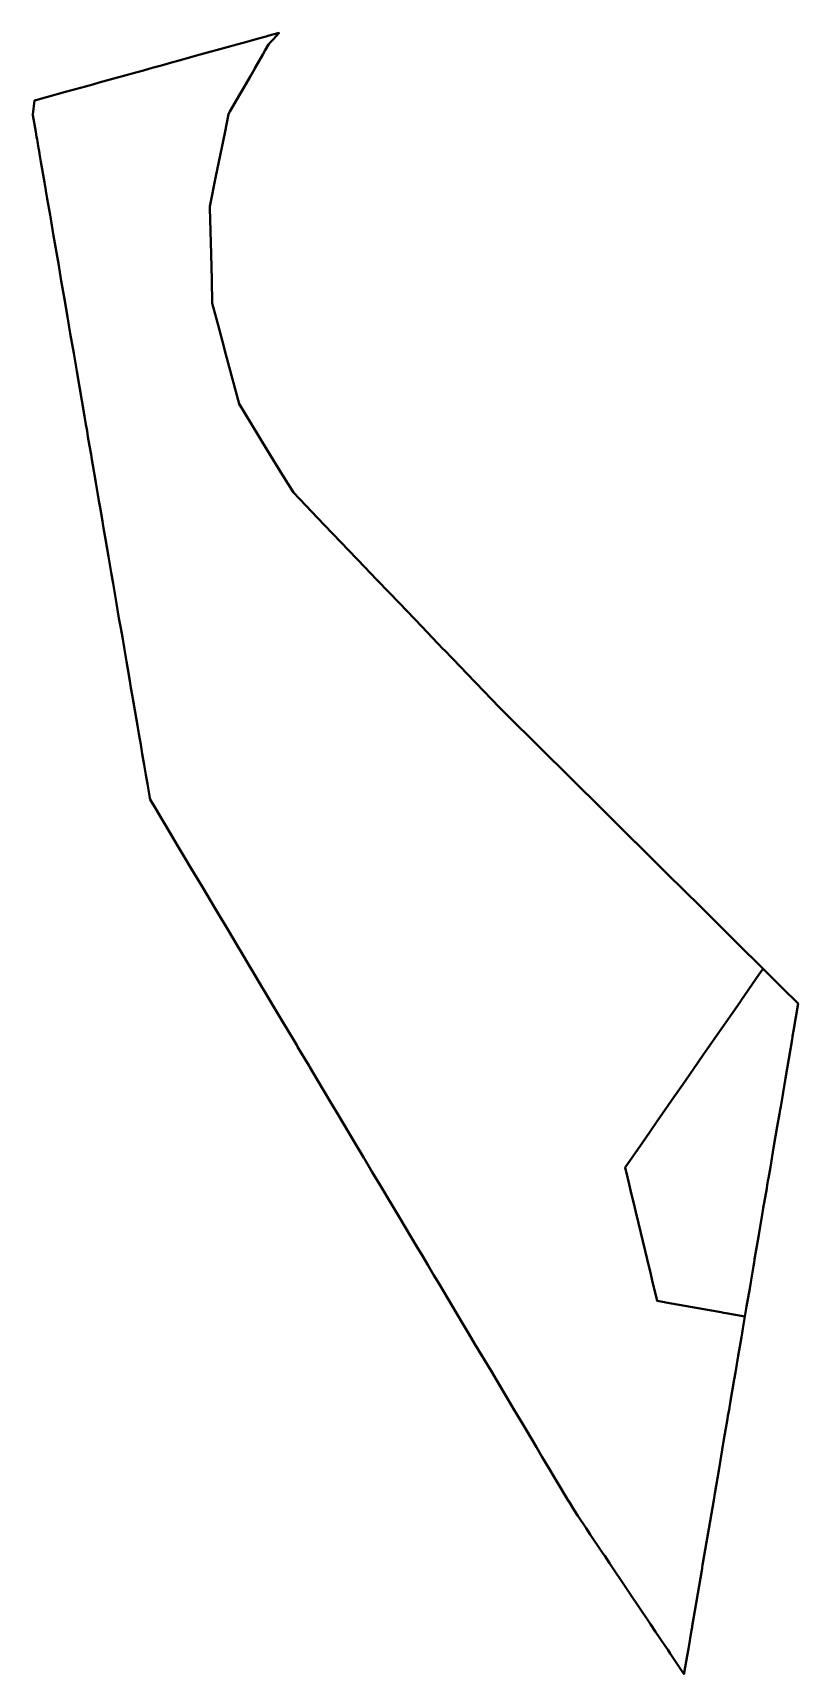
# Model space of a CAD drawing. Header units: metres. Extents: x 807262 to 807332, y 9157353 to 9157504.
import ezdxf

# ---------------------------------------------------------------- set-up
doc = ezdxf.new("R2010")
doc.units = ezdxf.units.M
doc.header["$MEASUREMENT"] = 0
doc.layers.add('2932-21234', color=1, linetype='Continuous')

msp = doc.modelspace()

# ---------------------------------------------------------------- linework, layer by layer
at = {"layer": '2932-21234', "color": 132, "lineweight": 40, "true_color": 0x00cccc}
msp.add_lwpolyline([(807261.65, 9157496.69), (807261.66, 9157496.64), (807261.72, 9157496.3), (807261.93, 9157495.09), (807262, 9157494.64), (807262.02, 9157494.54), (807262.05, 9157494.38), (807262.08, 9157494.2), (807262.18, 9157493.58), (807262.23, 9157493.34), (807262.27, 9157493.06), (807262.4, 9157492.33), (807262.72, 9157490.46), (807262.98, 9157488.91), (807263.24, 9157487.42), (807263.57, 9157485.5), (807264.01, 9157482.93), (807264.28, 9157481.34), (807264.57, 9157479.66), (807264.85, 9157478.01), (807265.11, 9157476.49), (807265.42, 9157474.68), (807265.71, 9157473.01), (807266.41, 9157468.87), (807266.55, 9157468.09), (807266.65, 9157467.51), (807266.74, 9157466.96), (807266.97, 9157465.64), (807267.02, 9157465.32), (807267.1, 9157464.87), (807267.19, 9157464.35), (807267.46, 9157462.73), (807267.75, 9157461.06), (807267.86, 9157460.43), (807268.07, 9157459.18), (807268.18, 9157458.54), (807268.36, 9157457.53), (807268.48, 9157456.81), (807268.63, 9157455.92), (807268.88, 9157454.45), (807269.06, 9157453.42), (807269.38, 9157451.57), (807269.6, 9157450.24), (807269.76, 9157449.31), (807269.91, 9157448.47), (807270.07, 9157447.51), (807270.29, 9157446.24), (807270.38, 9157445.7), (807270.6, 9157444.44), (807270.7, 9157443.81), (807270.82, 9157443.16), (807271.06, 9157441.74), (807271.3, 9157440.33), (807271.43, 9157439.55), (807271.6, 9157438.58), (807271.75, 9157437.71), (807271.92, 9157436.71), (807272.08, 9157435.78), (807272.22, 9157434.94), (807272.44, 9157433.67), (807272.47, 9157433.51), (807273.08, 9157432.48), (807273.43, 9157431.9), (807273.89, 9157431.13), (807274.59, 9157429.94), (807275.03, 9157429.21), (807275.68, 9157428.13), (807276.27, 9157427.14), (807277.26, 9157425.48), (807278.57, 9157423.28), (807278.57, 9157423.28), (807279.72, 9157421.35), (807280.65, 9157419.8), (807280.8, 9157419.55), (807281.74, 9157417.96), (807281.89, 9157417.72), (807282.82, 9157416.16), (807282.97, 9157415.9), (807283.96, 9157414.25), (807284.88, 9157412.71), (807285.01, 9157412.48), (807286, 9157410.84), (807286.08, 9157410.69), (807286.75, 9157409.58), (807287.13, 9157408.93), (807287.21, 9157408.8), (807288.32, 9157406.94), (807289.28, 9157405.34), (807289.79, 9157404.47), (807290.77, 9157402.82), (807291.55, 9157401.52), (807292.2, 9157400.44), (807292.25, 9157400.36), (807292.97, 9157399.14), (807293.69, 9157397.94), (807294.75, 9157396.17), (807295.48, 9157394.93), (807297.04, 9157392.31), (807297.59, 9157391.4), (807298.12, 9157390.51), (807298.62, 9157389.67), (807299.13, 9157388.82), (807300.73, 9157386.13), (807301.33, 9157385.13), (807301.88, 9157384.21), (807302.44, 9157383.27), (807303.92, 9157380.79), (807304.45, 9157379.9), (807305.07, 9157378.86), (807306.09, 9157377.15), (807306.23, 9157376.91), (807307.12, 9157375.41), (807308.11, 9157373.76), (807308.65, 9157372.85), (807308.8, 9157372.6), (807309.51, 9157371.41), (807309.54, 9157371.37), (807310.36, 9157369.99), (807311.08, 9157368.78), (807311.09, 9157368.77), (807311.09, 9157368.77), (807311.58, 9157367.94), (807311.92, 9157367.43), (807312.69, 9157366.28), (807313.08, 9157365.71), (807314.15, 9157364.11), (807314.28, 9157363.92), (807314.41, 9157363.73), (807314.85, 9157363.07), (807317.99, 9157358.39), (807318.08, 9157358.26), (807318.63, 9157357.44), (807319.1, 9157356.74), (807319.95, 9157355.47), (807320.25, 9157355.03), (807320.45, 9157354.72), (807321.62, 9157352.98), (807321.65, 9157352.93), (807321.73, 9157352.82), (807321.75, 9157352.94), (807322.01, 9157354.5), (807322.13, 9157355.17), (807322.42, 9157356.89), (807322.47, 9157357.17), (807322.48, 9157357.26), (807323.36, 9157362.39), (807323.39, 9157362.6), (807323.44, 9157362.89), (807323.47, 9157363.06), (807324.46, 9157368.88), (807324.57, 9157369.5), (807324.93, 9157371.62), (807325.41, 9157374.46), (807325.74, 9157376.37), (807325.78, 9157376.64), (807325.88, 9157377.19), (807326.02, 9157378.02), (807326.36, 9157380.01), (807326.46, 9157380.64), (807326.73, 9157382.19), (807327.02, 9157383.91), (807327.08, 9157384.29), (807327.15, 9157384.7), (807327.34, 9157385.81), (807325.6, 9157386.12), (807325.37, 9157386.16), (807325.14, 9157386.2), (807324.08, 9157386.39), (807320.06, 9157387.1), (807319.92, 9157387.13), (807319.25, 9157387.25), (807319.15, 9157387.65), (807318.83, 9157388.98), (807318.62, 9157389.88), (807318.53, 9157390.22), (807317.52, 9157394.41), (807317.28, 9157395.43), (807317.06, 9157396.36), (807316.85, 9157397.19), (807316.66, 9157398.02), (807316.53, 9157398.53), (807316.29, 9157399.56), (807317.91, 9157401.89), (807318.54, 9157402.8), (807319.32, 9157403.92), (807319.47, 9157404.15), (807320.78, 9157406.04), (807321.61, 9157407.22), (807322.62, 9157408.68), (807323.49, 9157409.94), (807324.99, 9157412.09), (807325.94, 9157413.46), (807326.92, 9157414.87), (807326.95, 9157414.92), (807328.72, 9157417.48), (807329.01, 9157417.89), (807326.63, 9157420.25), (807323.29, 9157423.57), (807320.15, 9157426.68), (807318.18, 9157428.63), (807317.33, 9157429.47), (807317.32, 9157429.48), (807317.3, 9157429.49), (807317.28, 9157429.52), (807317.26, 9157429.54), (807314.29, 9157432.48), (807314.23, 9157432.54), (807311.33, 9157435.42), (807308.36, 9157438.36), (807308.32, 9157438.4), (807308.28, 9157438.44), (807305.4, 9157441.29), (807305.35, 9157441.35), (807304.7, 9157441.99), (807302.51, 9157444.27), (807302.47, 9157444.31), (807302.44, 9157444.35), (807300.4, 9157446.47), (807299.59, 9157447.32), (807299.52, 9157447.38), (807297.54, 9157449.46), (807295.48, 9157451.6), (807293.46, 9157453.7), (807292.75, 9157454.44), (807292.3, 9157454.91), (807288.55, 9157458.82), (807288.54, 9157458.83), (807288.53, 9157458.84), (807285.69, 9157461.81), (807284.66, 9157463.49), (807283.24, 9157465.8), (807281.21, 9157469.13), (807280.68, 9157469.99), (807279.47, 9157474.55), (807279.15, 9157475.75), (807278.75, 9157477.26), (807278.21, 9157479.29), (807278.15, 9157481.45), (807278.09, 9157483.81), (807277.97, 9157488.04), (807277.97, 9157488.19), (807278.54, 9157491), (807279.35, 9157494.96), (807279.71, 9157496.72), (807279.84, 9157496.95), (807281.72, 9157500.22), (807282.1, 9157500.88), (807282.11, 9157500.9), (807282.19, 9157501.04), (807282.87, 9157502.22), (807283.1, 9157502.63), (807283.4, 9157503.16), (807283.57, 9157503.35), (807283.66, 9157503.45), (807283.81, 9157503.61), (807284.37, 9157504.22), (807283.34, 9157503.94), (807283.17, 9157503.89), (807282.34, 9157503.66), (807281.38, 9157503.39), (807280.48, 9157503.15), (807279.58, 9157502.9), (807276.76, 9157502.12), (807275.38, 9157501.73), (807274.22, 9157501.41), (807273.75, 9157501.28), (807273.27, 9157501.15), (807272.79, 9157501.02), (807272.35, 9157500.89), (807271.85, 9157500.76), (807271.29, 9157500.6), (807267.78, 9157499.63), (807267.18, 9157499.46), (807266.52, 9157499.28), (807265.59, 9157499.02), (807264.68, 9157498.77), (807262.9, 9157498.28), (807261.94, 9157498.01), (807261.8, 9157497.97)], close=True, dxfattribs=at)
at = {"layer": '2932-21234', "color": 4, "lineweight": 40, "true_color": 0x00ffff}
msp.add_lwpolyline([(807316.29, 9157399.56), (807316.53, 9157398.53), (807316.66, 9157398.02), (807316.85, 9157397.19), (807317.06, 9157396.36), (807317.28, 9157395.43), (807317.52, 9157394.41), (807318.53, 9157390.22), (807318.62, 9157389.88), (807318.83, 9157388.98), (807319.15, 9157387.65), (807319.25, 9157387.25), (807319.92, 9157387.13), (807320.06, 9157387.1), (807324.08, 9157386.39), (807325.14, 9157386.2), (807325.37, 9157386.16), (807325.6, 9157386.12), (807327.34, 9157385.81), (807327.5, 9157386.74), (807327.78, 9157388.4), (807327.88, 9157388.98), (807328.13, 9157390.47), (807328.19, 9157390.8), (807328.24, 9157391.11), (807328.63, 9157393.35), (807329, 9157395.58), (807329.04, 9157395.81), (807329.35, 9157397.63), (807329.36, 9157397.68), (807329.47, 9157398.32), (807329.51, 9157398.56), (807329.69, 9157399.6), (807329.99, 9157401.36), (807330.32, 9157403.33), (807330.52, 9157404.51), (807330.59, 9157404.9), (807330.64, 9157405.16), (807331.09, 9157407.81), (807331.54, 9157410.47), (807331.69, 9157411.37), (807331.73, 9157411.6), (807331.74, 9157411.68), (807331.83, 9157412.16), (807332.25, 9157414.68), (807330.81, 9157416.11), (807329.96, 9157416.95), (807329.01, 9157417.89), (807328.72, 9157417.48), (807326.95, 9157414.92), (807326.92, 9157414.87), (807325.94, 9157413.46), (807324.99, 9157412.09), (807323.49, 9157409.94), (807322.62, 9157408.68), (807321.61, 9157407.22), (807320.78, 9157406.04), (807319.47, 9157404.15), (807319.32, 9157403.92), (807318.54, 9157402.8), (807317.91, 9157401.89)], close=True, dxfattribs=at)

doc.saveas('drawing.dxf')
